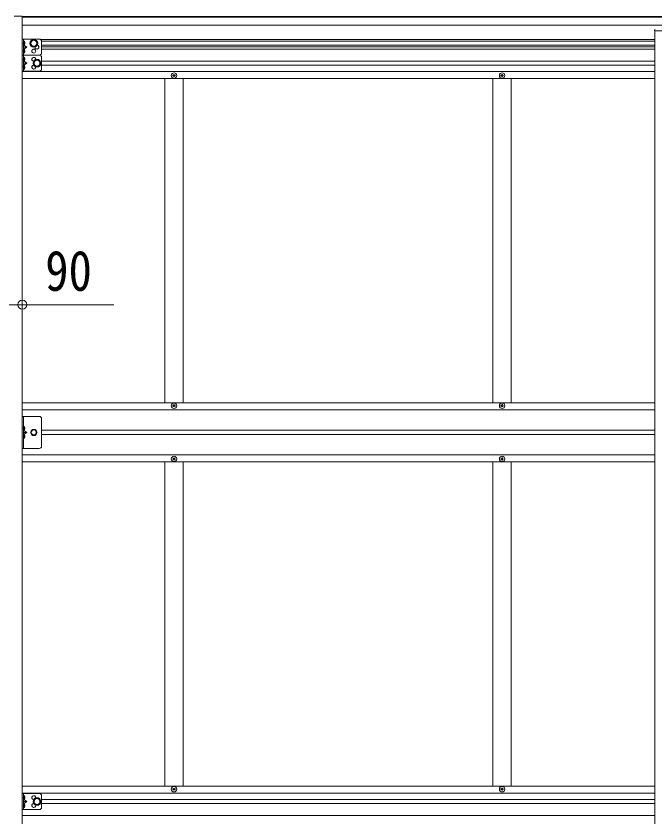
# Model space of a CAD drawing. Units: millimetres at full size; details may follow other scales. Extents: x -5590 to 5652, y -3902 to 3858.
# Drawn here: x 490 to 1885, y -644 to 1104 of the extents above; entities that cross this region are included whole.
import ezdxf
from ezdxf.enums import TextEntityAlignment as Align

# ---------------------------------------------------------------- set-up
doc = ezdxf.new("R2010")
doc.units = ezdxf.units.MM
doc.header["$LTSCALE"] = 20
doc.header["$PDMODE"] = 32
doc.header["$PDSIZE"] = 20
for name, color, linetype, lineweight in [('0-1_本体', 7, 'Continuous', 9), ('0-A_寸法', 6, 'Continuous', 9), ('1-1_GLASS', 4, 'Continuous', 9)]:
    doc.layers.add(name, color=color, linetype=linetype, lineweight=lineweight)
doc.styles.add('ＭＳ ゴシック', font='')
doc.styles.get('ＭＳ ゴシック').set_extended_font_data('MS Gothic')

msp = doc.modelspace()

# ---------------------------------------------------------------- linework, layer by layer
at = {"layer": '0-1_本体', "color": 4}
for p, q in [((486.69, 1104.34), (504.19, 1104.34)), ((504.19, 1104.34), (504.19, -1372.04)), ((504.19, 1103.14), (3313.99, 1103.14)), ((504.19, 1101.74), (3313.99, 1101.74)), ((504.19, 1084.37), (3313.99, 1084.37))]:
    msp.add_line(p, q, dxfattribs=at)
at = {"layer": '0-A_寸法'}
for p, q in [((414.19, 474.01), (504.19, 474.01)), ((504.19, 474.01), (704.19, 474.01))]:
    msp.add_line(p, q, dxfattribs=at)
msp.add_point((504.19, 474.01), dxfattribs=at)
at = {"layer": '1-1_GLASS'}
for p, q in [((504.19, 1103.14), (3313.99, 1103.14)), ((504.19, 1101.74), (3313.99, 1101.74)), ((504.19, 1084.37), (3313.99, 1084.37)), ((1883.69, 1073.57), (1883.69, 1072.07)), ((1934.69, 1072.07), (1883.69, 1072.07)), ((1884.19, 1072.07), (1884.19, -1072.14)), ((504.19, 1053.85), (504.19, 1018.85)), ((541.19, 1053.85), (504.19, 1053.85)), ((506.69, 1053.85), (506.69, 1018.85)), ((507.19, 1049.35), (507.99, 1049.21)), ((544.19, 1052.85), (1884.19, 1052.85)), ((546.16, 1049.35), (1884.19, 1049.35)), ((507.19, 1041.35), (506.69, 1041.44)), ((506.69, 1036.35), (513.69, 1036.35)), ((507.19, 1041.35), (507.99, 1041.5)), ((546.19, 1048.85), (546.19, 1023.85)), ((546.19, 1040.35), (1884.19, 1040.35)), ((546.19, 1036.85), (1884.19, 1036.85)), ((1884.19, 1031.85), (546.19, 1031.85)), ((541.19, 1018.85), (504.19, 1018.85)), ((504.19, 1018.85), (504.19, 983.85)), ((541.19, 1018.85), (504.19, 1018.85)), ((507.19, 1023.35), (506.69, 1023.44)), ((506.69, 1018.85), (506.69, 983.85)), ((507.19, 1031.35), (507.99, 1031.21)), ((507.19, 1023.35), (507.99, 1023.5)), ((507.19, 1014.35), (507.99, 1014.21)), ((507.19, 1006.35), (506.69, 1006.44)), ((506.69, 1001.35), (513.69, 1001.35)), ((507.19, 1006.35), (507.99, 1006.5)), ((546.19, 1013.85), (546.19, 988.85)), ((546.19, 1005.97), (1884.19, 1005.97)), ((546.19, 996.97), (1884.19, 996.97)), ((541.19, 983.85), (504.19, 983.85)), ((504.19, 983.47), (1884.19, 983.47)), ((507.19, 988.35), (506.69, 988.44)), ((507.19, 996.35), (507.99, 996.21)), ((507.19, 988.35), (507.99, 988.5)), ((504.19, 967.97), (1884.19, 967.97)), ((815.19, 967.97), (815.19, 260.35)), ((833.69, 974.97), (832.69, 974.97)), ((836.69, 973.97), (837.69, 973.97)), ((855.19, 967.97), (855.19, 260.35)), ((1531.19, 967.97), (1531.19, 260.35)), ((1549.69, 974.97), (1548.69, 974.97)), ((1552.69, 973.97), (1553.69, 973.97)), ((1571.19, 967.97), (1571.19, 260.35)), ((504.19, 259.85), (1884.19, 259.85)), ((833.69, 252.85), (832.69, 252.85)), ((836.69, 253.85), (837.69, 253.85)), ((1549.69, 252.85), (1548.69, 252.85)), ((1552.69, 253.85), (1553.69, 253.85)), ((504.19, 244.35), (1884.19, 244.35)), ((541.19, 230.35), (504.19, 230.35)), ((506.69, 230.35), (506.69, 160.35)), ((546.19, 165.35), (546.19, 225.35)), ((507.19, 200.35), (506.69, 200.44)), ((506.69, 200.35), (513.69, 195.35)), ((506.69, 195.35), (513.69, 195.35)), ((506.69, 190.35), (513.69, 195.35)), ((507.19, 208.35), (507.99, 208.21)), ((507.19, 200.35), (507.99, 200.5)), ((546.19, 199.85), (1884.19, 199.85)), ((507.19, 182.35), (506.69, 182.44)), ((507.19, 190.35), (507.99, 190.21)), ((507.19, 182.35), (507.99, 182.5)), ((1884.19, 190.85), (546.19, 190.85)), ((504.19, 146.35), (1884.19, 146.35)), ((504.19, 130.85), (1884.19, 130.85)), ((815.19, -577.15), (815.19, 130.85)), ((833.69, 137.85), (832.69, 137.85)), ((836.69, 136.85), (837.69, 136.85)), ((855.19, -577.15), (855.19, 130.85)), ((1531.19, -577.15), (1531.19, 130.85)), ((1549.69, 137.85), (1548.69, 137.85)), ((1552.69, 136.85), (1553.69, 136.85)), ((1571.19, -577.15), (1571.19, 130.85)), ((504.19, -577.15), (1884.19, -577.15)), ((504.19, -592.65), (1884.19, -592.65)), ((504.19, -628.15), (504.19, -593.15)), ((541.19, -593.15), (504.19, -593.15)), ((506.69, -628.15), (506.69, -593.15)), ((833.69, -584.15), (832.69, -584.15)), ((836.69, -583.15), (837.69, -583.15)), ((1549.69, -584.15), (1548.69, -584.15)), ((1552.69, -583.15), (1553.69, -583.15)), ((507.19, -605.65), (506.69, -605.56)), ((506.69, -610.65), (513.69, -610.65)), ((507.19, -597.65), (507.99, -597.79)), ((507.19, -605.65), (507.99, -605.5)), ((546.19, -623.15), (546.19, -598.15)), ((546.19, -606.15), (1884.19, -606.15)), ((541.19, -628.15), (504.19, -628.15)), ((507.19, -623.65), (506.69, -623.56)), ((507.19, -615.65), (507.99, -615.79)), ((507.19, -623.65), (507.99, -623.5)), ((546.19, -615.15), (1884.19, -615.15)), ((503.99, -641.15), (1884.19, -641.15))]:
    msp.add_line(p, q, dxfattribs=at)
at = {"layer": '1-1_GLASS', "color": 6}
msp.add_line((504.19, 538.89), (504.19, 540.95), dxfattribs=at)
at = {"layer": '1-1_GLASS'}
for points in [[(507.19, 1041.35), (507.19, 1049.35), (506.69, 1049.27), (506.69, 1041.44)], [(506.3, 1045.35), (506.94, 1046.54), (509.17, 1047.65)], [(506.3, 1045.35), (506.94, 1044.17), (509.17, 1043.05)], [(506.69, 1041.35), (513.69, 1036.35), (506.69, 1031.35)], [(506.3, 1027.35), (506.94, 1028.54), (509.17, 1029.65)], [(506.3, 1027.35), (506.94, 1026.17), (509.17, 1025.05)], [(507.19, 1023.35), (507.19, 1031.35), (506.69, 1031.27), (506.69, 1023.44)], [(507.19, 1006.35), (507.19, 1014.35), (506.69, 1014.27), (506.69, 1006.44)], [(506.3, 1010.35), (506.94, 1011.54), (509.17, 1012.65)], [(506.3, 1010.35), (506.94, 1009.17), (509.17, 1008.05)], [(506.69, 1006.35), (513.69, 1001.35), (506.69, 996.35)], [(506.3, 992.35), (506.94, 993.54), (509.17, 994.65)], [(506.3, 992.35), (506.94, 991.17), (509.17, 990.05)], [(507.19, 988.35), (507.19, 996.35), (506.69, 996.27), (506.69, 988.44)], [(832.69, 974.97), (832.69, 973.97), (833.69, 973.97)], [(835.69, 975.97), (835.69, 976.97), (834.69, 976.97), (834.69, 975.97)], [(834.69, 972.97), (834.69, 971.97), (835.69, 971.97), (835.69, 972.97)], [(837.69, 973.97), (837.69, 974.97), (836.69, 974.97)], [(1548.69, 974.97), (1548.69, 973.97), (1549.69, 973.97)], [(1551.69, 975.97), (1551.69, 976.97), (1550.69, 976.97), (1550.69, 975.97)], [(1550.69, 972.97), (1550.69, 971.97), (1551.69, 971.97), (1551.69, 972.97)], [(1553.69, 973.97), (1553.69, 974.97), (1552.69, 974.97)], [(832.69, 252.85), (832.69, 253.85), (833.69, 253.85)], [(834.69, 254.85), (834.69, 255.85), (835.69, 255.85), (835.69, 254.85)], [(835.69, 251.85), (835.69, 250.85), (834.69, 250.85), (834.69, 251.85)], [(837.69, 253.85), (837.69, 252.85), (836.69, 252.85)], [(1548.69, 252.85), (1548.69, 253.85), (1549.69, 253.85)], [(1550.69, 254.85), (1550.69, 255.85), (1551.69, 255.85), (1551.69, 254.85)], [(1551.69, 251.85), (1551.69, 250.85), (1550.69, 250.85), (1550.69, 251.85)], [(1553.69, 253.85), (1553.69, 252.85), (1552.69, 252.85)], [(541.19, 160.35), (504.19, 160.35), (504.19, 230.35)], [(506.3, 204.35), (506.94, 205.54), (509.17, 206.65)], [(506.3, 204.35), (506.94, 203.17), (509.17, 202.05)], [(507.19, 200.35), (507.19, 208.35), (506.69, 208.27), (506.69, 200.44)], [(506.3, 186.35), (506.94, 187.54), (509.17, 188.65)], [(506.3, 186.35), (506.94, 185.17), (509.17, 184.05)], [(507.19, 182.35), (507.19, 190.35), (506.69, 190.27), (506.69, 182.44)], [(832.69, 137.85), (832.69, 136.85), (833.69, 136.85)], [(835.69, 138.85), (835.69, 139.85), (834.69, 139.85), (834.69, 138.85)], [(834.69, 135.85), (834.69, 134.85), (835.69, 134.85), (835.69, 135.85)], [(837.69, 136.85), (837.69, 137.85), (836.69, 137.85)], [(1548.69, 137.85), (1548.69, 136.85), (1549.69, 136.85)], [(1551.69, 138.85), (1551.69, 139.85), (1550.69, 139.85), (1550.69, 138.85)], [(1550.69, 135.85), (1550.69, 134.85), (1551.69, 134.85), (1551.69, 135.85)], [(1553.69, 136.85), (1553.69, 137.85), (1552.69, 137.85)], [(832.69, -584.15), (832.69, -583.15), (833.69, -583.15)], [(834.69, -582.15), (834.69, -581.15), (835.69, -581.15), (835.69, -582.15)], [(835.69, -585.15), (835.69, -586.15), (834.69, -586.15), (834.69, -585.15)], [(837.69, -583.15), (837.69, -584.15), (836.69, -584.15)], [(1548.69, -584.15), (1548.69, -583.15), (1549.69, -583.15)], [(1550.69, -582.15), (1550.69, -581.15), (1551.69, -581.15), (1551.69, -582.15)], [(1551.69, -585.15), (1551.69, -586.15), (1550.69, -586.15), (1550.69, -585.15)], [(1553.69, -583.15), (1553.69, -584.15), (1552.69, -584.15)], [(506.3, -601.65), (506.94, -600.46), (509.17, -599.35)], [(506.3, -601.65), (506.94, -602.83), (509.17, -603.95)], [(507.19, -605.65), (507.19, -597.65), (506.69, -597.73), (506.69, -605.56)], [(506.69, -615.65), (513.69, -610.65), (506.69, -605.65)], [(506.3, -619.65), (506.94, -618.46), (509.17, -617.35)], [(506.3, -619.65), (506.94, -620.83), (509.17, -621.95)], [(507.19, -623.65), (507.19, -615.65), (506.69, -615.73), (506.69, -623.56)]]:
    msp.add_lwpolyline(points, dxfattribs=at)
for points in [[(529.19, 1037.35), (522.69, 1041.1), (522.69, 1048.61), (529.19, 1052.36), (535.69, 1048.61), (535.69, 1041.1)], [(536.19, 993.85), (529.69, 997.6), (529.69, 1005.11), (536.19, 1008.86), (542.69, 1005.11), (542.69, 997.6)], [(521.68, 195.35), (525.44, 188.85), (532.94, 188.85), (536.69, 195.35), (532.94, 201.85), (525.44, 201.85)], [(536.19, -603.14), (529.69, -606.89), (529.69, -614.4), (536.19, -618.15), (542.69, -614.4), (542.69, -606.89)]]:
    msp.add_lwpolyline(points, close=True, dxfattribs=at)
for centre, radius in [((529.19, 1044.85), 8.5), ((529.19, 1044.85), 7.5), ((529.19, 1044.85), 6.5), ((529.19, 1027.85), 4.25), ((536.19, 1001.35), 8.5), ((536.19, 1001.35), 7.5), ((536.19, 1001.35), 6.5), ((835.19, 974.47), 5.9), ((1551.19, 974.47), 5.9), ((835.19, 253.35), 5.9), ((1551.19, 253.35), 5.9), ((529.19, 195.35), 6.5), ((529.19, 195.35), 5.5), ((835.19, 137.35), 5.9), ((1551.19, 137.35), 5.9), ((835.19, -583.65), 5.9), ((1551.19, -583.65), 5.9), ((536.19, -610.65), 8.5), ((536.19, -610.65), 7.5), ((536.19, -610.65), 6.5)]:
    msp.add_circle(centre, radius, dxfattribs=at)
for centre, radius, start, end in [((1885.19, 1073.57), 1.5, 90, 180), ((507.83, 1048.33), 0.9, 32.05588, 80), ((541.19, 1048.85), 5, 0, 90), ((507.83, 1042.38), 0.9, 280, 327.94412), ((503.09, 1045.35), 6.5, 327.94412, 32.05588), ((536.19, 1036.35), 4.25, 173.70569, 85.23923), ((507.83, 1030.33), 0.9, 32.05588, 80), ((507.83, 1024.38), 0.9, 280, 327.94412), ((503.09, 1027.35), 6.5, 327.94412, 32.05588), ((541.19, 1023.85), 5, 270, 0), ((541.19, 1013.85), 5, 0, 90), ((507.83, 1013.33), 0.9, 32.05588, 80), ((507.83, 1007.38), 0.9, 280, 327.94412), ((503.09, 1010.35), 6.5, 327.94412, 32.05588), ((529.19, 1009.85), 4.25, 353.70569, 265.23923), ((529.19, 992.85), 4.25, 94.76077, 6.29431), ((507.83, 995.33), 0.9, 32.05588, 80), ((507.83, 989.38), 0.9, 280, 327.94412), ((503.09, 992.35), 6.5, 327.94412, 32.05588), ((541.19, 988.85), 5, 270, 0), ((833.69, 975.97), 1, 270, 0), ((833.69, 972.97), 1, 0, 90), ((836.69, 975.97), 1, 180, 270), ((836.69, 972.97), 1, 90, 180), ((1549.69, 975.97), 1, 270, 0), ((1549.69, 972.97), 1, 0, 90), ((1552.69, 975.97), 1, 180, 270), ((1552.69, 972.97), 1, 90, 180), ((833.69, 254.85), 1, 270, 0), ((833.69, 251.85), 1, 0, 90), ((836.69, 254.85), 1, 180, 270), ((836.69, 251.85), 1, 90, 180), ((1549.69, 254.85), 1, 270, 0), ((1549.69, 251.85), 1, 0, 90), ((1552.69, 254.85), 1, 180, 270), ((1552.69, 251.85), 1, 90, 180), ((541.19, 225.35), 5, 0, 90), ((507.83, 207.33), 0.9, 32.05588, 80), ((507.83, 201.38), 0.9, 280, 327.94412), ((503.09, 204.35), 6.5, 327.94412, 32.05588), ((507.83, 189.33), 0.9, 32.05588, 80), ((507.83, 183.38), 0.9, 280, 327.94412), ((503.09, 186.35), 6.5, 327.94412, 32.05588), ((541.19, 165.35), 5, 270, 0), ((833.69, 138.85), 1, 270, 0), ((833.69, 135.85), 1, 0, 90), ((836.69, 138.85), 1, 180, 270), ((836.69, 135.85), 1, 90, 180), ((1549.69, 138.85), 1, 270, 0), ((1549.69, 135.85), 1, 0, 90), ((1552.69, 138.85), 1, 180, 270), ((1552.69, 135.85), 1, 90, 180), ((541.19, -598.15), 5, 0, 90), ((833.69, -582.15), 1, 270, 0), ((833.69, -585.15), 1, 0, 90), ((836.69, -582.15), 1, 180, 270), ((836.69, -585.15), 1, 90, 180), ((1549.69, -582.15), 1, 270, 0), ((1549.69, -585.15), 1, 0, 90), ((1552.69, -582.15), 1, 180, 270), ((1552.69, -585.15), 1, 90, 180), ((507.83, -598.67), 0.9, 32.05588, 80), ((507.83, -604.62), 0.9, 280, 327.94412), ((503.09, -601.65), 6.5, 327.94412, 32.05588), ((529.19, -602.15), 4.25, 353.70569, 265.23923), ((507.83, -616.67), 0.9, 32.05588, 80), ((507.83, -622.62), 0.9, 280, 327.94412), ((503.09, -619.65), 6.5, 327.94412, 32.05588), ((529.19, -619.15), 4.25, 94.76077, 6.29431), ((541.19, -623.15), 5, 270, 0)]:
    msp.add_arc(centre, radius, start, end, dxfattribs=at)

# ---------------------------------------------------------------- texts
at = {"layer": '0-A_寸法', "color": 7, "style": 'ＭＳ ゴシック', "width": 0.85}
msp.add_text('90', height=87.98, dxfattribs=at).set_placement((554.19, 478.01), align=Align.BOTTOM_LEFT)

doc.saveas('drawing.dxf')
